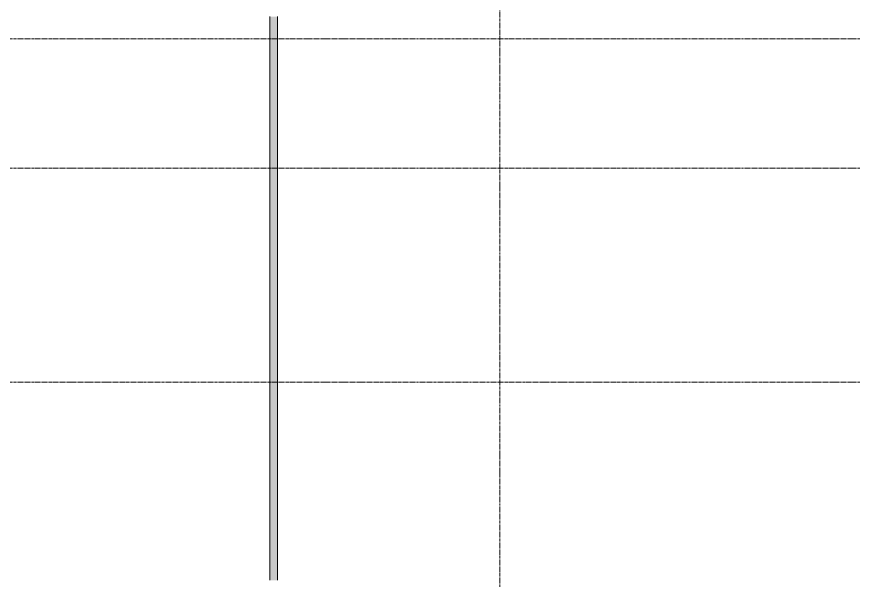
# Model space of a CAD drawing. Header units: inches. Extents: x -3679 to 241, y -496 to 1784.
# Drawn here: x -907.7 to -700.4, y 638 to 777.5 of the extents above; entities that cross this region are included whole.
import ezdxf

# ---------------------------------------------------------------- set-up
doc = ezdxf.new("R2010")
doc.units = ezdxf.units.IN
doc.header["$MEASUREMENT"] = 0
doc.linetypes.add('Grid Line', pattern=[0.875, 0.5, -0.125, 0.125, -0.125])
doc.layers.add('P-PIPE', color=1, linetype='Continuous', lineweight=9)
doc.layers.add('S-GRID', color=8, linetype='Continuous', lineweight=9)

msp = doc.modelspace()

# ---------------------------------------------------------------- hatches: boundary and pattern name
at = {"layer": 'P-PIPE'}
h = msp.add_hatch(color=256, dxfattribs=at)
h.paths.add_polyline_path([(-844.67, 637.98), (-844.67, 637.98), (-844.67, 645.65)], flags=0)
h.paths.add_polyline_path([(-844, 637.98), (-844, 777.49), (-844.95, 777.5), (-844.95, 637.99), (-844.47, 637.98), (-844.25, 637.98)], flags=0)
msp.add_hatch(color=256, dxfattribs=at).paths.add_polyline_path([(-844, 637.98), (-843.05, 637.99), (-843.05, 777.5), (-843.52, 777.49), (-844, 777.49), (-844, 645.65)], flags=0)

# ---------------------------------------------------------------- linework, layer by layer
for p, q in [((-844.95, 777.5), (-844.95, 637.99)), ((-843.05, 637.99), (-843.05, 777.5))]:
    msp.add_line(p, q, dxfattribs=at)
at = {"layer": 'S-GRID', "linetype": 'Grid Line'}
for p, q in [((-788, 1771.74), (-788, -484.26)), ((-3666.39, 772), (228, 772)), ((-3666.39, 740), (228, 740)), ((-3666.39, 687), (228, 687))]:
    msp.add_line(p, q, dxfattribs=at)

doc.saveas('drawing.dxf')
